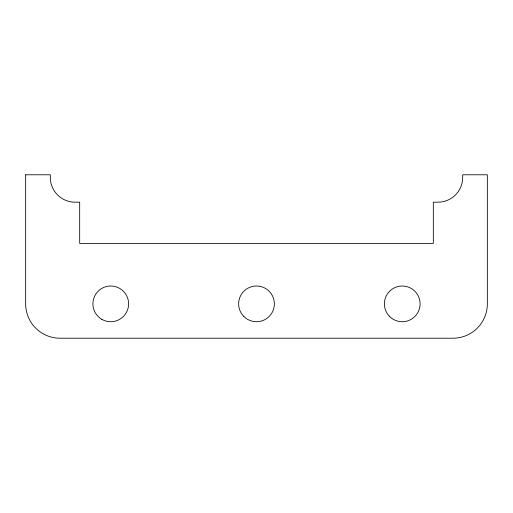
<?xml version="1.0" encoding="UTF-8"?>
<svg xmlns="http://www.w3.org/2000/svg" width="513" height="513" viewBox="0 0 513 513"><rect width="100%" height="100%" fill="white"/><g stroke="black" fill="none" stroke-linecap="round" stroke-linejoin="round"><path stroke-width="0.77" d="M25.65 174.786L25.65 303.863A34.352 34.352 0 0 0 60.002 338.214L452.998 338.214A34.352 34.352 0 0 0 487.35 303.863L487.35 174.786L462.7 174.786L462.7 177.536A24.733 24.733 0 0 1 437.967 202.18L433.318 202.18L433.318 243.399L79.682 243.399L79.682 202.173L75.052 202.173A24.733 24.733 0 0 1 50.312 177.549L50.312 174.786L25.65 174.786M389.617 316.495A17.865 17.865 0 0 0 419.499 308.486A17.865 17.865 0 0 0 397.62 286.607A17.865 17.865 0 0 0 389.617 316.495M243.867 316.495A17.865 17.865 0 0 0 273.756 308.486A17.865 17.865 0 0 0 251.877 286.607A17.865 17.865 0 0 0 243.867 316.495M101.824 319.33A17.865 17.865 0 0 0 128.616 303.863A17.865 17.865 0 0 0 101.824 288.389A17.865 17.865 0 0 0 101.824 319.33"/></g></svg>
